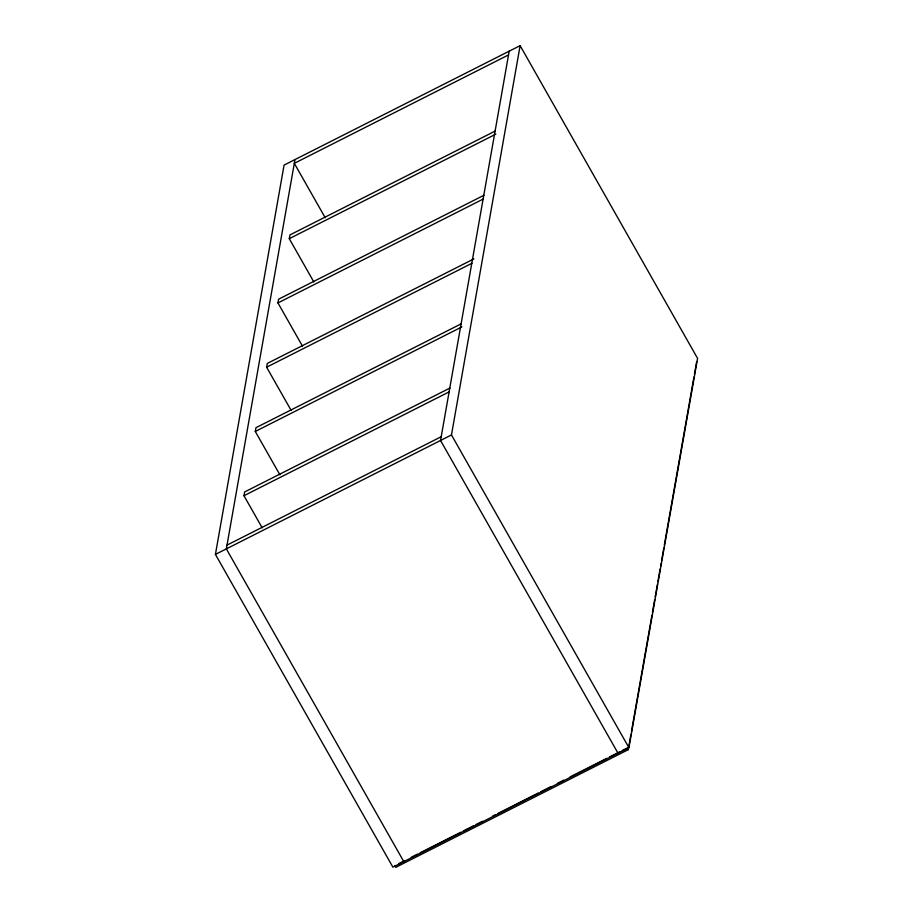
<?xml version="1.0" encoding="UTF-8"?>
<svg xmlns="http://www.w3.org/2000/svg" width="913" height="913" viewBox="0 0 913 913"><rect width="100%" height="100%" fill="white"/><g stroke="black" fill="none" stroke-linecap="round" stroke-linejoin="round"><path stroke-width="1.37" d="M215.422 554.408L284.069 165.105L520.113 45.65L697.578 358.387L628.931 747.69L392.887 867.145L215.422 554.408L451.467 434.953L520.113 45.65M294.979 159.581L226.344 548.884L403.808 861.621M262.202 527.851L243.965 495.713L244.627 491.959L449.961 388.048M279.846 474.726L255.286 431.45L255.948 427.706L461.293 323.784M291.179 410.462L266.619 367.197L267.281 363.442L473.893 258.893M302.511 346.21L277.951 302.933L278.613 299.19L483.947 195.268M313.832 281.946L289.284 238.681L289.946 234.926L495.28 131.016M509.192 51.174L440.545 440.477L618.021 753.214M394.77 865.65L395.74 867.35L628.235 749.687L630.951 734.28M631.454 731.473L651.95 615.191M652.453 612.383L654.667 599.773M655.169 596.976L657.394 584.366M657.885 581.558L660.11 568.959M660.601 566.151L661.092 563.355M661.594 560.548L663.808 547.937M664.31 545.141L693.948 377.012M694.451 374.204L696.665 361.605M508.53 54.928L294.317 163.336L325.188 217.716M289.284 238.681L495.885 134.12M277.951 302.933L483.285 199.023M266.619 367.197L471.964 263.275M255.286 431.45L461.898 326.9M243.965 495.713L449.299 391.803M226.995 545.129L441.207 436.722M398.582 863.721L404.927 860.503M411.284 857.284L417.64 854.066M420.174 852.788L460.837 832.211M463.37 830.921L473.539 825.786M476.084 824.496L482.429 821.278M492.598 816.131L495.143 814.853M497.676 813.563L538.339 792.986M540.873 791.708L551.041 786.561M557.398 783.343L563.743 780.136M570.1 776.917L606.94 758.269M609.485 756.98L619.653 751.844M622.187 750.554L627.265 747.987L628.235 749.687M451.467 434.953L628.931 747.69"/></g></svg>
